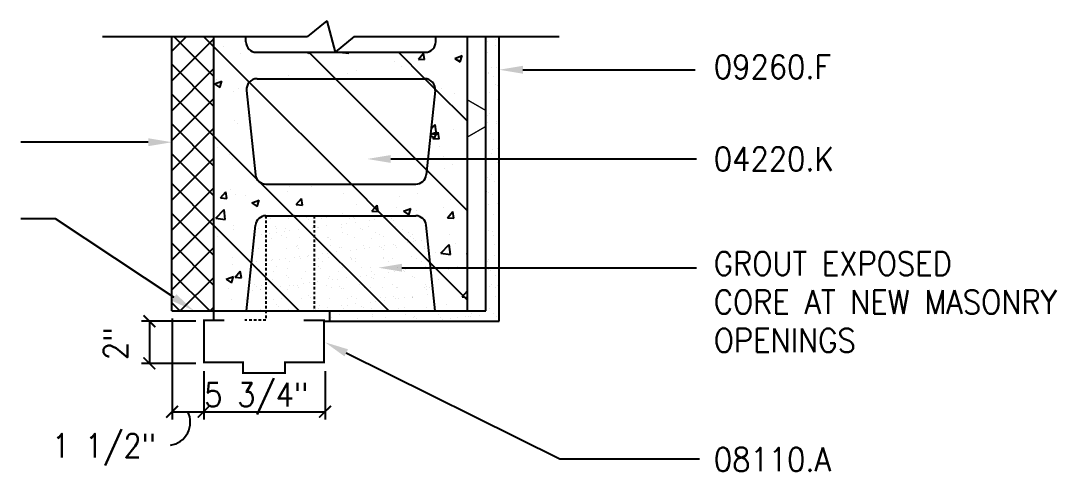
# Model space of a CAD drawing. Extents: x 10 to 698, y 9 to 300.
# Drawn here: x 140.24 to 189.31, y 55.34 to 76.71 of the extents above; entities that cross this region are included whole.
import ezdxf

# ---------------------------------------------------------------- set-up
doc = ezdxf.new("R2010")
doc.units = 0
doc.header["$LTSCALE"] = 0.5
doc.header["$MEASUREMENT"] = 0
doc.linetypes.add('HIDDEN', pattern=[0.375, 0.25, -0.125])
doc.layers.get('0').update_dxf_attribs({"linetype": 'CONTINUOUS'})
doc.layers.get('DEFPOINTS').update_dxf_attribs({"linetype": 'CONTINUOUS'})
for name, color, linetype in [('A-ANNO-DIMS', 7, 'CONTINUOUS'), ('A-ANNO-NOTE', 7, 'CONTINUOUS'), ('A-ANNO-SYMB', 7, 'CONTINUOUS'), ('A-DETL-MCUT', 2, 'CONTINUOUS'), ('A-DETL-PATT', 8, 'CONTINUOUS')]:
    doc.layers.add(name, color=color, linetype=linetype)
doc.styles.add('NOTE', font='romans.shx', dxfattribs={"width": 0.9})
doc.dimstyles.new('A1-12', dxfattribs={"dimscale": 12, "dimtxt": 0.09375, "dimasz": 0.046875, "dimexe": 0.03125, "dimexo": 0.03125, "dimgap": 0.03125, "dimtad": 1, "dimdec": 8, "dimzin": 3, "dimdsep": 46, "dimlunit": 4, "dimtxsty": 'Standard', "dimblk1": 'ARCHTICK', "dimblk2": 'ARCHTICK', "dimsah": 1, "dimcen": 0.09375, "dimclrd": 256, "dimclre": 256, "dimclrt": 256, "dimadec": 0, "dimazin": 0, "dimtfac": 1, "dimtdec": 8, "dimtmove": 2, "dimatfit": 3, "dimldrblk": 'ARCHTICK', "dimfxl": 0, "dimtolj": 1, "dimtzin": 3, "dimarcsym": 0})

# ---------------------------------------------------------------- blocks, each defined once
blk = doc.blocks.new('_ARCHTICK')
at = {"color": 0, "linetype": 'ByBlock'}
blk.add_lwpolyline([(-0.5, -0.5, 0.15, 0.15, 0), (0.5, 0.5, 0.15, 0.15, 0)], format="xyseb", dxfattribs=at)
blk = doc.blocks.new('*D30')
at = {"linetype": 'ByBlock'}
for p, q in [((148.531, 62.457), (145.958, 62.457)), ((146.333, 62.457), (146.333, 60.457)), ((148.531, 60.457), (145.958, 60.457))]:
    blk.add_line(p, q, dxfattribs=at)
at = {"layer": 'DEFPOINTS', "color": 0, "linetype": 'ByBlock'}
for p in [(148.906, 62.457), (146.333, 60.457), (148.906, 60.457)]:
    blk.add_point(p, dxfattribs=at)
at = {"linetype": 'ByBlock', "xscale": 0.5625, "yscale": 0.5625, "zscale": 0.5625}
for p, rotation in [((146.333, 62.457), 90), ((146.333, 60.457), 270)]:
    blk.add_blockref('_ARCHTICK', p, dxfattribs=dict(at, rotation=rotation))
at = {"linetype": 'ByBlock', "style": 'NOTE', "width": 0.9}
blk.add_text('2"', height=1.125, rotation=90, dxfattribs=at).set_placement((145.288, 60.613))
blk = doc.blocks.new('*D63')
at = {"linetype": 'ByBlock'}
for p, q in [((147.406, 62.582), (147.406, 57.789)), ((148.906, 60.082), (148.906, 57.789)), ((147.406, 58.164), (148.906, 58.164))]:
    blk.add_line(p, q, dxfattribs=at)
at = {"layer": 'DEFPOINTS', "color": 0, "linetype": 'ByBlock'}
for p in [(147.406, 62.957), (148.906, 60.457), (148.906, 58.164)]:
    blk.add_point(p, dxfattribs=at)
at = {"linetype": 'ByBlock', "xscale": 0.5625, "yscale": 0.5625, "zscale": 0.5625, "rotation": 180}
blk.add_blockref('_ARCHTICK', (147.406, 58.164), dxfattribs=at)
at = {"linetype": 'ByBlock', "xscale": 0.5625, "yscale": 0.5625, "zscale": 0.5625}
blk.add_blockref('_ARCHTICK', (148.906, 58.164), dxfattribs=at)
at = {"linetype": 'ByBlock', "style": 'NOTE', "width": 0.9}
blk.add_text('1 1/2"', height=1.125, dxfattribs=at).set_placement((141.714, 55.994))
blk = doc.blocks.new('*D31')
at = {"linetype": 'ByBlock'}
for p, q in [((148.906, 60.082), (148.906, 57.789)), ((154.656, 60.082), (154.656, 57.789)), ((148.906, 58.164), (154.656, 58.164))]:
    blk.add_line(p, q, dxfattribs=at)
at = {"layer": 'DEFPOINTS', "color": 0, "linetype": 'ByBlock'}
for p in [(148.906, 60.457), (154.656, 60.457), (154.656, 58.164)]:
    blk.add_point(p, dxfattribs=at)
at = {"linetype": 'ByBlock', "xscale": 0.5625, "yscale": 0.5625, "zscale": 0.5625, "rotation": 180}
blk.add_blockref('_ARCHTICK', (148.906, 58.164), dxfattribs=at)
at = {"linetype": 'ByBlock', "xscale": 0.5625, "yscale": 0.5625, "zscale": 0.5625}
blk.add_blockref('_ARCHTICK', (154.656, 58.164), dxfattribs=at)
at = {"linetype": 'ByBlock', "style": 'NOTE', "width": 0.9}
blk.add_text('5 3/4"', height=1.125, dxfattribs=at).set_placement((148.931, 58.409))
blk = doc.blocks.new('*X274')
at = {"color": 0}
for p, q in [((149.822, 75.49), (149.822, 75.49)), ((150.635, 75.141), (150.635, 75.141)), ((153.788, 75.21), (153.871, 75.154)), ((153.871, 75.154), (153.889, 75.21)), ((155.492, 75.203), (155.498, 75.21)), ((155.492, 75.203), (155.791, 75.176)), ((155.791, 75.176), (155.785, 75.21)), ((159.079, 74.889), (159.32, 75.176)), ((159.377, 74.863), (159.32, 75.176)), ((161.113, 75.178), (161.113, 75.178)), ((157.968, 74.764), (157.968, 74.764)), ((159.071, 74.832), (159.071, 74.832)), ((159.079, 74.889), (159.377, 74.863)), ((159.22, 74.928), (159.22, 74.928)), ((160.807, 74.921), (161.158, 75.056)), ((160.807, 74.921), (161.056, 74.754)), ((160.861, 74.899), (160.861, 74.899)), ((161.056, 74.753), (161.158, 75.056)), ((154.81, 74.348), (154.81, 74.348)), ((155.739, 74.204), (155.739, 74.204)), ((156.155, 74.332), (156.155, 74.332)), ((158.264, 74.524), (158.264, 74.524)), ((149.421, 73.709), (149.771, 73.843)), ((149.421, 73.709), (149.669, 73.541)), ((149.495, 73.928), (149.495, 73.928)), ((149.669, 73.541), (149.771, 73.843)), ((152.916, 74.099), (152.916, 74.099)), ((150.323, 73.331), (150.323, 73.331)), ((150.574, 73.477), (150.574, 73.477)), ((160.172, 73.477), (160.172, 73.477)), ((160.8, 73.234), (160.8, 73.234)), ((150.349, 71.962), (150.349, 71.962)), ((150.514, 71.812), (150.514, 71.812)), ((159.683, 71.588), (159.879, 71.792)), ((159.934, 71.317), (159.879, 71.792)), ((159.648, 71.257), (159.84, 71.128)), ((159.655, 71.32), (159.941, 71.43)), ((159.659, 71.36), (159.934, 71.317)), ((159.772, 71.128), (160.013, 71.415)), ((159.84, 71.128), (159.941, 71.43)), ((160.071, 71.102), (160.013, 71.415)), ((160.739, 71.57), (160.739, 71.57)), ((149.576, 70.701), (149.576, 70.701)), ((159.772, 71.128), (160.071, 71.102)), ((160.062, 70.751), (160.062, 70.751)), ((150.117, 70.347), (150.117, 70.347)), ((160.252, 70.25), (160.252, 70.25)), ((150.286, 70.154), (150.286, 70.154)), ((150.453, 70.148), (150.453, 70.148)), ((160.679, 69.905), (160.679, 69.905)), ((151.315, 69.25), (151.315, 69.25)), ((160.325, 69.677), (160.325, 69.677)), ((150.196, 68.719), (150.196, 68.719)), ((152.989, 68.858), (152.989, 68.858)), ((154.022, 68.847), (154.022, 68.847)), ((149.707, 68.308), (149.948, 68.595)), ((149.707, 68.308), (150.006, 68.282)), ((150.006, 68.282), (149.948, 68.595)), ((150.392, 68.483), (150.392, 68.483)), ((150.864, 68.432), (150.864, 68.432)), ((152.865, 68.606), (152.865, 68.606)), ((153.293, 67.994), (153.535, 68.282)), ((153.592, 67.968), (153.535, 68.282)), ((155.534, 68.493), (155.534, 68.493)), ((158.203, 68.38), (158.203, 68.38)), ((159.056, 68.501), (159.056, 68.501)), ((160.618, 68.241), (160.618, 68.241)), ((160.872, 68.268), (160.872, 68.268)), ((149.48, 67.343), (149.869, 67.749)), ((149.925, 67.274), (149.869, 67.749)), ((151.189, 68.07), (151.539, 68.205)), ((151.189, 68.07), (151.437, 67.902)), ((151.437, 67.902), (151.539, 68.204)), ((153.293, 67.994), (153.592, 67.968)), ((156.14, 68), (156.14, 68)), ((156.88, 67.681), (157.121, 67.968)), ((157.179, 67.654), (157.121, 67.968)), ((158.021, 67.866), (158.021, 67.866)), ((158.374, 67.67), (158.724, 67.804)), ((158.623, 67.502), (158.724, 67.804)), ((160.261, 67.87), (160.261, 67.87)), ((149.48, 67.343), (149.925, 67.274)), ((153.224, 67.5), (153.224, 67.5)), ((155.495, 67.546), (155.495, 67.546)), ((156.88, 67.681), (157.179, 67.654)), ((158.374, 67.67), (158.623, 67.502)), ((159.01, 67.705), (159.01, 67.705)), ((160.466, 67.367), (160.707, 67.654)), ((160.466, 67.367), (160.765, 67.341)), ((160.765, 67.341), (160.707, 67.654)), ((150.308, 66.999), (150.308, 66.999)), ((150.331, 66.819), (150.331, 66.819)), ((149.549, 66.46), (149.549, 66.46)), ((160.557, 66.576), (160.557, 66.576)), ((160.152, 65.688), (160.542, 66.094)), ((160.597, 65.619), (160.542, 66.094)), ((160.84, 66.147), (160.84, 66.147)), ((150.276, 65.492), (150.276, 65.492)), ((159.899, 65.713), (159.899, 65.713)), ((160.152, 65.688), (160.597, 65.619)), ((161.359, 65.657), (161.406, 65.675)), ((161.359, 65.657), (161.406, 65.625)), ((150.27, 65.154), (150.27, 65.154)), ((150.401, 64.547), (150.642, 64.834)), ((150.7, 64.521), (150.642, 64.834)), ((160.496, 64.912), (160.496, 64.912)), ((160.953, 65.041), (160.953, 65.041)), ((149.972, 64.444), (150.322, 64.579)), ((149.972, 64.444), (150.221, 64.277)), ((150.221, 64.277), (150.322, 64.579)), ((150.401, 64.547), (150.7, 64.521)), ((160.048, 64.42), (160.048, 64.42)), ((150.102, 64.016), (150.102, 64.016)), ((161.16, 63.606), (161.401, 63.893)), ((161.406, 63.866), (161.401, 63.893)), ((150.21, 63.49), (150.21, 63.49)), ((150.897, 63.509), (150.897, 63.509)), ((161.16, 63.606), (161.406, 63.584)), ((160.435, 63.247), (160.435, 63.247))]:
    blk.add_line(p, q, dxfattribs=at)
blk = doc.blocks.new('*X273')
at = {"color": 0}
for p, q in [((151.79, 67.387), (151.79, 67.387)), ((152.086, 67.321), (152.086, 67.321)), ((152.941, 67.31), (152.941, 67.31)), ((153.436, 67.369), (153.436, 67.369)), ((153.791, 67.37), (153.791, 67.37)), ((153.883, 67.285), (153.883, 67.285)), ((154.498, 67.313), (154.498, 67.313)), ((154.745, 67.386), (154.745, 67.386)), ((155.821, 67.325), (155.821, 67.325)), ((156.024, 67.38), (156.024, 67.38)), ((156.055, 67.315), (156.055, 67.315)), ((156.763, 67.243), (156.763, 67.243)), ((157.023, 67.277), (157.023, 67.277)), ((157.375, 67.428), (157.375, 67.428)), ((157.43, 67.331), (157.43, 67.331)), ((157.612, 67.318), (157.612, 67.318)), ((157.822, 67.308), (157.822, 67.308)), ((158.109, 67.42), (158.109, 67.42)), ((158.369, 67.454), (158.369, 67.454)), ((158.683, 67.445), (158.683, 67.445)), ((159.169, 67.321), (159.169, 67.321)), ((151.483, 66.858), (151.483, 66.858)), ((152.288, 66.931), (152.288, 66.931)), ((152.38, 66.846), (152.38, 66.846)), ((152.792, 66.875), (152.792, 66.875)), ((152.986, 66.746), (152.986, 66.746)), ((153.392, 66.799), (153.392, 66.799)), ((154.071, 66.889), (154.071, 66.889)), ((154.071, 66.868), (154.071, 66.868)), ((154.318, 66.887), (154.318, 66.887)), ((154.332, 66.923), (154.332, 66.923)), ((154.738, 66.976), (154.738, 66.976)), ((155.417, 67.066), (155.417, 67.066)), ((155.421, 66.917), (155.421, 66.917)), ((155.678, 67.1), (155.678, 67.1)), ((156.084, 67.154), (156.084, 67.154)), ((156.318, 66.869), (156.318, 66.869)), ((156.411, 66.785), (156.411, 66.785)), ((156.73, 66.934), (156.73, 66.934)), ((157.914, 67.224), (157.914, 67.224)), ((158.009, 66.928), (158.009, 66.928)), ((158.349, 66.825), (158.349, 66.825)), ((159.359, 66.976), (159.359, 66.976)), ((151.38, 66.534), (151.38, 66.534)), ((151.64, 66.568), (151.64, 66.568)), ((152.046, 66.622), (152.046, 66.622)), ((152.117, 66.357), (152.117, 66.357)), ((152.375, 66.676), (152.375, 66.676)), ((152.586, 66.541), (152.586, 66.541)), ((152.726, 66.711), (152.726, 66.711)), ((152.815, 66.448), (152.815, 66.448)), ((153.468, 66.406), (153.468, 66.406)), ((153.932, 66.678), (153.932, 66.678)), ((154.143, 66.544), (154.143, 66.544)), ((154.777, 66.423), (154.777, 66.423)), ((154.815, 66.431), (154.815, 66.431)), ((154.908, 66.346), (154.908, 66.346)), ((155.489, 66.681), (155.489, 66.681)), ((155.7, 66.547), (155.7, 66.547)), ((156.056, 66.416), (156.056, 66.416)), ((156.846, 66.386), (156.846, 66.386)), ((157.046, 66.684), (157.046, 66.684)), ((157.257, 66.55), (157.257, 66.55)), ((157.406, 66.465), (157.406, 66.465)), ((158.603, 66.687), (158.603, 66.687)), ((158.715, 66.482), (158.715, 66.482)), ((158.814, 66.553), (158.814, 66.553)), ((158.846, 66.369), (158.846, 66.369)), ((158.939, 66.285), (158.939, 66.285)), ((159.237, 66.274), (159.237, 66.274)), ((151.312, 66.009), (151.312, 66.009)), ((151.514, 65.895), (151.514, 65.895)), ((151.788, 66.055), (151.788, 66.055)), ((152.823, 65.911), (152.823, 65.911)), ((153.312, 65.992), (153.312, 65.992)), ((153.345, 66.058), (153.345, 66.058)), ((153.405, 65.907), (153.405, 65.907)), ((154.102, 65.905), (154.102, 65.905)), ((154.902, 66.061), (154.902, 66.061)), ((155.343, 65.947), (155.343, 65.947)), ((155.453, 65.954), (155.453, 65.954)), ((155.878, 65.832), (155.878, 65.832)), ((156.139, 65.866), (156.139, 65.866)), ((156.459, 66.063), (156.459, 66.063)), ((156.545, 65.92), (156.545, 65.92)), ((156.761, 65.97), (156.761, 65.97)), ((157.224, 66.009), (157.224, 66.009)), ((157.343, 65.93), (157.343, 65.93)), ((157.435, 65.846), (157.435, 65.846)), ((157.484, 66.043), (157.484, 66.043)), ((157.891, 66.097), (157.891, 66.097)), ((158.016, 66.066), (158.016, 66.066)), ((158.041, 65.964), (158.041, 65.964)), ((158.57, 66.186), (158.57, 66.186)), ((158.83, 66.221), (158.83, 66.221)), ((159.374, 65.886), (159.374, 65.886)), ((159.391, 66.013), (159.391, 66.013)), ((151.222, 65.421), (151.222, 65.421)), ((151.432, 65.286), (151.432, 65.286)), ((151.809, 65.553), (151.809, 65.553)), ((151.841, 65.3), (151.841, 65.3)), ((151.901, 65.468), (151.901, 65.468)), ((152.101, 65.335), (152.101, 65.335)), ((152.149, 65.394), (152.149, 65.394)), ((152.507, 65.388), (152.507, 65.388)), ((152.779, 65.424), (152.779, 65.424)), ((152.989, 65.289), (152.989, 65.289)), ((153.186, 65.478), (153.186, 65.478)), ((153.447, 65.512), (153.447, 65.512)), ((153.499, 65.442), (153.499, 65.442)), ((153.84, 65.509), (153.84, 65.509)), ((153.853, 65.565), (153.853, 65.565)), ((154.336, 65.426), (154.336, 65.426)), ((154.532, 65.655), (154.532, 65.655)), ((154.547, 65.292), (154.547, 65.292)), ((154.793, 65.689), (154.793, 65.689)), ((154.808, 65.459), (154.808, 65.459)), ((155.199, 65.742), (155.199, 65.742)), ((155.84, 65.491), (155.84, 65.491)), ((155.893, 65.429), (155.893, 65.429)), ((155.932, 65.407), (155.932, 65.407)), ((156.087, 65.453), (156.087, 65.453)), ((156.104, 65.295), (156.104, 65.295)), ((157.438, 65.502), (157.438, 65.502)), ((157.45, 65.432), (157.45, 65.432)), ((157.661, 65.298), (157.661, 65.298)), ((157.87, 65.447), (157.87, 65.447)), ((158.746, 65.518), (158.746, 65.518)), ((159.007, 65.435), (159.007, 65.435)), ((159.218, 65.301), (159.218, 65.301)), ((151.546, 64.931), (151.546, 64.931)), ((152.191, 64.803), (152.191, 64.803)), ((152.336, 65.07), (152.336, 65.07)), ((152.855, 64.948), (152.855, 64.948)), ((153.749, 64.806), (153.749, 64.806)), ((154.134, 64.942), (154.134, 64.942)), ((154.337, 65.053), (154.337, 65.053)), ((154.429, 64.968), (154.429, 64.968)), ((155.306, 64.808), (155.306, 64.808)), ((155.484, 64.99), (155.484, 64.99)), ((156.367, 65.008), (156.367, 65.008)), ((156.793, 65.007), (156.793, 65.007)), ((156.863, 64.811), (156.863, 64.811)), ((157.945, 64.809), (157.945, 64.809)), ((158.072, 65.001), (158.072, 65.001)), ((158.352, 64.863), (158.352, 64.863)), ((158.368, 64.991), (158.368, 64.991)), ((158.42, 64.814), (158.42, 64.814)), ((158.46, 64.907), (158.46, 64.907)), ((159.031, 64.952), (159.031, 64.952)), ((159.291, 64.987), (159.291, 64.987)), ((159.422, 65.05), (159.422, 65.05)), ((152.18, 64.43), (152.18, 64.43)), ((152.834, 64.614), (152.834, 64.614)), ((152.926, 64.529), (152.926, 64.529)), ((153.531, 64.479), (153.531, 64.479)), ((154.314, 64.331), (154.314, 64.331)), ((154.84, 64.496), (154.84, 64.496)), ((154.864, 64.57), (154.864, 64.57)), ((154.993, 64.421), (154.993, 64.421)), ((155.254, 64.455), (155.254, 64.455)), ((155.66, 64.509), (155.66, 64.509)), ((156.119, 64.49), (156.119, 64.49)), ((156.339, 64.598), (156.339, 64.598)), ((156.6, 64.632), (156.6, 64.632)), ((156.865, 64.552), (156.865, 64.552)), ((156.957, 64.468), (156.957, 64.468)), ((157.006, 64.686), (157.006, 64.686)), ((157.469, 64.538), (157.469, 64.538)), ((157.685, 64.775), (157.685, 64.775)), ((158.778, 64.555), (158.778, 64.555)), ((158.895, 64.508), (158.895, 64.508)), ((151.216, 63.924), (151.216, 63.924)), ((151.331, 64.175), (151.331, 64.175)), ((151.423, 64.091), (151.423, 64.091)), ((151.577, 63.968), (151.577, 63.968)), ((151.622, 63.977), (151.622, 63.977)), ((151.625, 64.169), (151.625, 64.169)), ((151.836, 64.034), (151.836, 64.034)), ((152.302, 64.066), (152.302, 64.066)), ((152.562, 64.101), (152.562, 64.101)), ((152.886, 63.984), (152.886, 63.984)), ((152.968, 64.154), (152.968, 64.154)), ((153.182, 64.172), (153.182, 64.172)), ((153.361, 64.131), (153.361, 64.131)), ((153.393, 64.037), (153.393, 64.037)), ((153.647, 64.244), (153.647, 64.244)), ((153.908, 64.278), (153.908, 64.278)), ((154.165, 63.978), (154.165, 63.978)), ((154.739, 64.174), (154.739, 64.174)), ((154.95, 64.04), (154.95, 64.04)), ((155.362, 64.114), (155.362, 64.114)), ((155.454, 64.029), (155.454, 64.029)), ((155.516, 64.027), (155.516, 64.027)), ((156.297, 64.177), (156.297, 64.177)), ((156.507, 64.043), (156.507, 64.043)), ((156.824, 64.044), (156.824, 64.044)), ((157.392, 64.069), (157.392, 64.069)), ((157.854, 64.18), (157.854, 64.18)), ((158.064, 64.046), (158.064, 64.046)), ((158.104, 64.037), (158.104, 64.037)), ((159.393, 64.052), (159.393, 64.052)), ((159.411, 64.183), (159.411, 64.183)), ((159.454, 64.086), (159.454, 64.086)), ((159.485, 63.968), (159.485, 63.968)), ((159.622, 64.049), (159.622, 64.049)), ((151.038, 63.548), (151.038, 63.548)), ((151.858, 63.692), (151.858, 63.692)), ((152.212, 63.467), (152.212, 63.467)), ((152.595, 63.551), (152.595, 63.551)), ((153.562, 63.516), (153.562, 63.516)), ((153.859, 63.675), (153.859, 63.675)), ((153.951, 63.59), (153.951, 63.59)), ((154.152, 63.554), (154.152, 63.554)), ((154.871, 63.532), (154.871, 63.532)), ((155.709, 63.556), (155.709, 63.556)), ((155.889, 63.631), (155.889, 63.631)), ((156.15, 63.526), (156.15, 63.526)), ((156.8, 63.364), (156.8, 63.364)), ((157.061, 63.398), (157.061, 63.398)), ((157.266, 63.559), (157.266, 63.559)), ((157.467, 63.452), (157.467, 63.452)), ((157.501, 63.575), (157.501, 63.575)), ((157.89, 63.613), (157.89, 63.613)), ((157.982, 63.529), (157.982, 63.529)), ((158.146, 63.541), (158.146, 63.541)), ((158.406, 63.576), (158.406, 63.576)), ((158.809, 63.591), (158.809, 63.591)), ((158.813, 63.629), (158.813, 63.629)), ((158.824, 63.562), (158.824, 63.562)), ((159.492, 63.719), (159.492, 63.719)), ((159.752, 63.753), (159.752, 63.753)), ((151.609, 63.004), (151.609, 63.004)), ((152.356, 63.236), (152.356, 63.236)), ((152.448, 63.151), (152.448, 63.151)), ((152.918, 63.021), (152.918, 63.021)), ((154.108, 63.01), (154.108, 63.01)), ((154.197, 63.015), (154.197, 63.015)), ((154.369, 63.044), (154.369, 63.044)), ((154.386, 63.192), (154.386, 63.192)), ((154.775, 63.098), (154.775, 63.098)), ((155.454, 63.187), (155.454, 63.187)), ((155.547, 63.063), (155.547, 63.063)), ((155.715, 63.221), (155.715, 63.221)), ((156.121, 63.275), (156.121, 63.275)), ((156.387, 63.174), (156.387, 63.174)), ((156.479, 63.09), (156.479, 63.09)), ((156.856, 63.08), (156.856, 63.08)), ((158.135, 63.074), (158.135, 63.074)), ((158.417, 63.13), (158.417, 63.13)), ((159.485, 63.123), (159.485, 63.123))]:
    blk.add_line(p, q, dxfattribs=at)
blk = doc.blocks.new('*X272')
at = {"color": 0}
for p, q in [((151.066, 73.794), (149.405, 75.455)), ((155.146, 73.957), (153.893, 75.21)), ((159.389, 73.957), (158.136, 75.21)), ((155.903, 68.957), (151.066, 73.794)), ((159.476, 69.626), (155.146, 73.957)), ((159.877, 73.469), (159.389, 73.957)), ((161.406, 71.939), (159.877, 73.469)), ((151.444, 69.173), (149.4, 71.217)), ((161.406, 67.697), (159.476, 69.626)), ((151.573, 69.045), (151.444, 69.173)), ((153.161, 67.457), (151.573, 69.045)), ((157.403, 67.457), (155.903, 68.957)), ((157.661, 62.957), (153.161, 67.457)), ((159.641, 65.218), (157.403, 67.457)), ((151.169, 65.206), (149.395, 66.979)), ((153.418, 62.957), (151.169, 65.206)), ((161.406, 63.454), (159.641, 65.218))]:
    blk.add_line(p, q, dxfattribs=at)
blk = doc.blocks.new('*X258')
at = {"color": 0}
for p, q in [((162.286, 75.93), (162.286, 75.93)), ((162.333, 75.744), (162.333, 75.744)), ((162.739, 75.797), (162.739, 75.797)), ((162.37, 75.212), (162.37, 75.212)), ((162.721, 75.531), (162.721, 75.531)), ((162.401, 74.248), (162.401, 74.248)), ((162.408, 74.211), (162.408, 74.211)), ((162.533, 74.476), (162.533, 74.476)), ((162.794, 74.51), (162.794, 74.51)), ((162.619, 74.076), (162.619, 74.076)), ((162.741, 73.698), (162.741, 73.698)), ((162.833, 73.613), (162.833, 73.613)), ((162.315, 73.152), (162.315, 73.152)), ((162.433, 73.285), (162.433, 73.285)), ((162.812, 72.959), (162.812, 72.959)), ((162.355, 72.235), (162.355, 72.235)), ((162.464, 72.321), (162.464, 72.321)), ((162.37, 71.865), (162.37, 71.865)), ((162.776, 71.918), (162.776, 71.918)), ((162.79, 71.837), (162.79, 71.837)), ((162.496, 71.358), (162.496, 71.358)), ((162.629, 71.086), (162.629, 71.086)), ((162.311, 70.459), (162.311, 70.459)), ((162.527, 70.395), (162.527, 70.395)), ((162.571, 70.597), (162.571, 70.597)), ((162.831, 70.631), (162.831, 70.631)), ((162.809, 70.003), (162.809, 70.003)), ((162.901, 69.918), (162.901, 69.918)), ((162.352, 69.273), (162.352, 69.273)), ((162.467, 69.2), (162.467, 69.2)), ((162.559, 69.431), (162.559, 69.431)), ((162.678, 69.065), (162.678, 69.065)), ((162.331, 68.625), (162.331, 68.625)), ((162.423, 68.54), (162.423, 68.54)), ((162.59, 68.468), (162.59, 68.468)), ((162.407, 67.986), (162.407, 67.986)), ((162.813, 68.04), (162.813, 68.04)), ((162.858, 68.142), (162.858, 68.142)), ((162.87, 67.947), (162.87, 67.947)), ((162.283, 67.327), (162.283, 67.327)), ((162.622, 67.504), (162.622, 67.504)), ((162.38, 66.764), (162.38, 66.764)), ((162.868, 66.752), (162.868, 66.752)), ((162.608, 66.718), (162.608, 66.718)), ((162.653, 66.541), (162.653, 66.541)), ((162.877, 66.308), (162.877, 66.308)), ((162.687, 66.075), (162.687, 66.075)), ((162.332, 65.306), (162.332, 65.306)), ((162.39, 65.395), (162.39, 65.395)), ((162.685, 65.578), (162.685, 65.578)), ((162.399, 64.93), (162.399, 64.93)), ((162.491, 64.845), (162.491, 64.845)), ((162.716, 64.614), (162.716, 64.614)), ((162.444, 64.107), (162.444, 64.107)), ((162.525, 64.188), (162.525, 64.188)), ((162.736, 64.054), (162.736, 64.054)), ((162.851, 64.161), (162.851, 64.161)), ((162.748, 63.651), (162.748, 63.651)), ((155.143, 62.922), (155.143, 62.922)), ((156.7, 62.925), (156.7, 62.925)), ((158.257, 62.928), (158.257, 62.928)), ((159.815, 62.931), (159.815, 62.931)), ((161.372, 62.934), (161.372, 62.934)), ((162.448, 63.069), (162.448, 63.069)), ((162.645, 62.839), (162.645, 62.839)), ((162.905, 62.873), (162.905, 62.873)), ((154.884, 62.736), (154.884, 62.736)), ((154.903, 62.569), (154.903, 62.569)), ((154.976, 62.651), (154.976, 62.651)), ((155.354, 62.788), (155.354, 62.788)), ((156.182, 62.563), (156.182, 62.563)), ((156.911, 62.791), (156.911, 62.791)), ((156.914, 62.691), (156.914, 62.691)), ((157.532, 62.611), (157.532, 62.611)), ((158.468, 62.794), (158.468, 62.794)), ((158.841, 62.628), (158.841, 62.628)), ((158.915, 62.674), (158.915, 62.674)), ((159.007, 62.59), (159.007, 62.59)), ((159.953, 62.485), (159.953, 62.485)), ((160.025, 62.796), (160.025, 62.796)), ((160.12, 62.622), (160.12, 62.622)), ((160.213, 62.519), (160.213, 62.519)), ((160.62, 62.572), (160.62, 62.572)), ((160.945, 62.63), (160.945, 62.63)), ((161.299, 62.662), (161.299, 62.662)), ((161.47, 62.671), (161.47, 62.671)), ((161.559, 62.696), (161.559, 62.696)), ((161.582, 62.799), (161.582, 62.799)), ((161.966, 62.75), (161.966, 62.75)), ((162.779, 62.687), (162.779, 62.687))]:
    blk.add_line(p, q, dxfattribs=at)
blk = doc.blocks.new('*X255')
at = {"color": 0}
for p, q in [((147.39, 75.265), (148.085, 75.96)), ((147.39, 73.851), (149.39, 75.851)), ((149.39, 74.056), (147.486, 75.96)), ((149.39, 75.47), (148.9, 75.96)), ((149.39, 72.641), (147.39, 74.641)), ((147.39, 72.437), (149.39, 74.437)), ((149.39, 71.227), (147.39, 73.227)), ((147.39, 71.023), (149.39, 73.023)), ((149.39, 69.813), (147.39, 71.813)), ((147.39, 69.608), (149.39, 71.608)), ((149.39, 68.399), (147.39, 70.399)), ((147.39, 68.194), (149.39, 70.194)), ((149.39, 66.984), (147.39, 68.984)), ((147.39, 66.78), (149.39, 68.78)), ((149.39, 65.57), (147.39, 67.57)), ((147.39, 65.366), (149.39, 67.366)), ((149.39, 64.156), (147.39, 66.156)), ((147.39, 63.952), (149.39, 65.952)), ((149.175, 62.957), (147.39, 64.742)), ((147.809, 62.957), (149.39, 64.537)), ((147.761, 62.957), (147.39, 63.328)), ((149.224, 62.957), (149.39, 63.123))]:
    blk.add_line(p, q, dxfattribs=at)

msp = doc.modelspace()

# ---------------------------------------------------------------- linework, layer by layer
at = {"layer": 'A-ANNO-DIMS'}
msp.add_arc((147.16836068, 57.6693558), 1.10426319, 278.466973032, 26.58547635, dxfattribs=at)
at = {"layer": 'A-ANNO-NOTE'}
for p, q in [((164.03086759, 74.38242665), (172.19843793, 74.38242665)), ((146.28086759, 70.9448532), (140.23511792, 70.9448532)), ((157.7744563, 70.1509915), (172.26460436, 70.1509915)), ((158.3037837, 64.99392969), (172.26460436, 64.99392969))]:
    msp.add_line(p, q, dxfattribs=at)
at = {"layer": 'A-ANNO-NOTE', "flags": 128}
for points in [[(147.50263226, 63.57918316), (141.88926451, 67.30846409), (140.23511792, 67.30846409)], [(155.66360142, 60.95654697), (165.78034883, 55.93601452), (172.39693519, 55.93601452)]]:
    msp.add_lwpolyline(points, dxfattribs=at)
at = {"layer": 'A-ANNO-NOTE', "linetype": 'Continuous', "extrusion": (-1.22461e-16, 1.22461e-16, -1)}
for points in [[(-164.03086759, 74.19492665), (-162.90586759, 74.38242665), (-164.03086759, 74.56992665)], [(-157.7744563, 69.9634915), (-156.6494563, 70.1509915), (-157.7744563, 70.3384915)], [(-158.3037837, 64.80642969), (-157.1787837, 64.99392969), (-158.3037837, 65.18142969)]]:
    msp.add_solid(points, dxfattribs=at)
at = {"layer": 'A-ANNO-NOTE', "linetype": 'Continuous', "extrusion": (0, 0, -1)}
for points in [[(-146.28086759, 71.1323532), (-147.40586759, 70.9448532), (-146.28086759, 70.7573532)], [(-147.6063887, 63.73535886), (-148.43968648, 62.9566445), (-147.39887581, 63.42300746)], [(-155.58025183, 60.78859133), (-154.65586759, 61.4566445), (-155.74695101, 61.12450261)]]:
    msp.add_solid(points, dxfattribs=at)
at = {"layer": 'A-ANNO-SYMB'}
for p, q in [((154.74199512, 76.7096445), (153.82940038, 75.9596445)), ((154.74199512, 76.7096445), (155.13005497, 75.2096445)), ((144.11592856, 75.9596445), (153.82940038, 75.9596445)), ((156.04264971, 75.9596445), (155.13005497, 75.2096445)), ((156.04264971, 75.9596445), (165.75612154, 75.9596445))]:
    msp.add_line(p, q, dxfattribs=at)
at = {"layer": 'A-DETL-MCUT'}
for p, q in [((147.39024259, 62.9566445), (147.39024259, 75.9596445)), ((149.39024259, 62.5035195), (149.39024259, 75.9596445)), ((150.90586759, 75.7096445), (150.90586759, 75.9596445)), ((159.90586759, 75.7096445), (159.90586759, 75.9596445)), ((161.40586759, 62.9566445), (161.40586759, 75.9596445)), ((162.28086759, 62.9566445), (162.28086759, 75.9596445)), ((162.90586759, 62.4566445), (162.90586759, 75.9596445)), ((151.40586759, 75.2096445), (159.40586759, 75.2096445)), ((151.43494583, 73.9566445), (159.37678935, 73.9566445)), ((150.93769311, 73.40430211), (151.35874574, 69.40430211)), ((159.87404208, 73.40430211), (159.45298945, 69.40430211)), ((151.85599846, 68.9566445), (158.95573672, 68.9566445)), ((151.85599846, 67.4566445), (158.95573672, 67.4566445)), ((150.93218338, 62.9566445), (151.35874574, 67.00898689)), ((159.8795518, 62.9566445), (159.45298945, 67.00898689)), ((147.39024259, 62.9566445), (162.28086759, 62.9566445)), ((154.87743383, 62.4566445), (154.87743383, 62.9566445)), ((154.65586759, 62.4566445), (162.90586759, 62.4566445))]:
    msp.add_line(p, q, dxfattribs=at)
at = {"layer": 'A-DETL-MCUT', "linetype": 'HIDDEN'}
for p, q in [((151.85599846, 67.4566445), (151.85599846, 62.5035195)), ((154.14024259, 67.4566445), (154.14024259, 62.9566445)), ((151.85599846, 62.5035195), (150.85599846, 62.5035195))]:
    msp.add_line(p, q, dxfattribs=at)
at = {"layer": 'A-DETL-MCUT'}
for points in [[(161.40586759, 71.19328153, 0.0625, 0.0625, 0), (162.24961759, 71.68042082, 0.0625, 0.0625, 0), (162.24961759, 72.46650521, 0.0625, 0.0625, 0), (161.40586759, 72.9536445, 0.0625, 0.0625, 0)], [(153.64024259, 62.5035195, 0.09375, 0.09375, 0), (154.60899259, 62.5035195, 0.09375, 0.09375, 0), (154.60899259, 60.5035195, 0.09375, 0.09375, 0), (152.76524259, 60.5035195, 0.09375, 0.09375, 0), (152.76524259, 60.0035195, 0.09375, 0.09375, 0), (150.76524259, 60.0035195, 0.09375, 0.09375, 0), (150.76524259, 60.5035195, 0.09375, 0.09375, 0), (148.92149259, 60.5035195, 0.09375, 0.09375, 0), (148.92149259, 62.5035195, 0.09375, 0.09375, 0), (149.89024259, 62.5035195, 0.09375, 0.09375, 0)]]:
    msp.add_lwpolyline(points, format="xyseb", dxfattribs=at)
for centre, start, end in [((151.40586759, 75.7096445), 180, 270), ((159.40586759, 75.7096445), 270, 0), ((151.43494583, 73.4566445), 90, 186.009005957), ((159.37678935, 73.4566445), 353.990994043, 90), ((151.85599846, 69.4566445), 186.009005957, 270), ((158.95573672, 69.4566445), 270, 353.990994043), ((151.85599846, 66.9566445), 90, 173.990994043), ((158.95573672, 66.9566445), 6.009005957, 90)]:
    msp.add_arc(centre, 0.5, start, end, dxfattribs=at)

# ---------------------------------------------------------------- block references
at = {"layer": 'A-DETL-PATT', "linetype": 'Continuous'}
for name in ['*X255', '*X258', '*X272', '*X274', '*X273']:
    msp.add_blockref(name, (0, 0), dxfattribs=at)

# ---------------------------------------------------------------- texts
at = {"layer": 'A-ANNO-NOTE', "style": 'NOTE', "width": 0.9}
for s, p in [('09260.F', (173.08092445, 73.95754326)), ('04220.K', (173.08092445, 69.58635909)), ('GROUT EXPOSED', (173.08092445, 64.62677276)), ('CORE AT NEW MASONRY', (173.08092445, 62.80534418)), ('OPENINGS', (173.08092445, 60.98391561)), ('08110.A', (173.08092445, 55.33785599))]:
    msp.add_text(s, height=1.125, dxfattribs=at).set_placement(p)

# ---------------------------------------------------------------- dimensions: what is measured, and where the dimension line sits
at = {"layer": 'A-ANNO-DIMS'}
for base, p1, p2, picture, middle in [((148.90586759, 58.16354938), (147.40586759, 62.9566445), (148.90586759, 60.4566445), '*D63', (144.63107519, 56.36890652)), ((154.6558675919, 58.1635493816), (148.9058675919, 60.4566444992), (154.6558675919, 60.4566444992), '*D31', (151.7754937122, 58.7844681141))]:
    dim = msp.add_linear_dim(base=base, p1=p1, p2=p2, dimstyle='A1-12', dxfattribs=at)
    dim.commit()
    dim.dimension.update_dxf_attribs({"geometry": picture, "text_midpoint": middle, "dimtype": 128})
dim = msp.add_linear_dim(base=(146.33258482, 60.4566445), p1=(148.90586759, 62.4566445), p2=(148.90586759, 60.4566445), angle=90, dimstyle='A1-12', dxfattribs=at)
dim.commit()
dim.dimension.update_dxf_attribs({"geometry": '*D30', "text_midpoint": (144.72544196, 61.4566445)})

doc.saveas('drawing.dxf')
